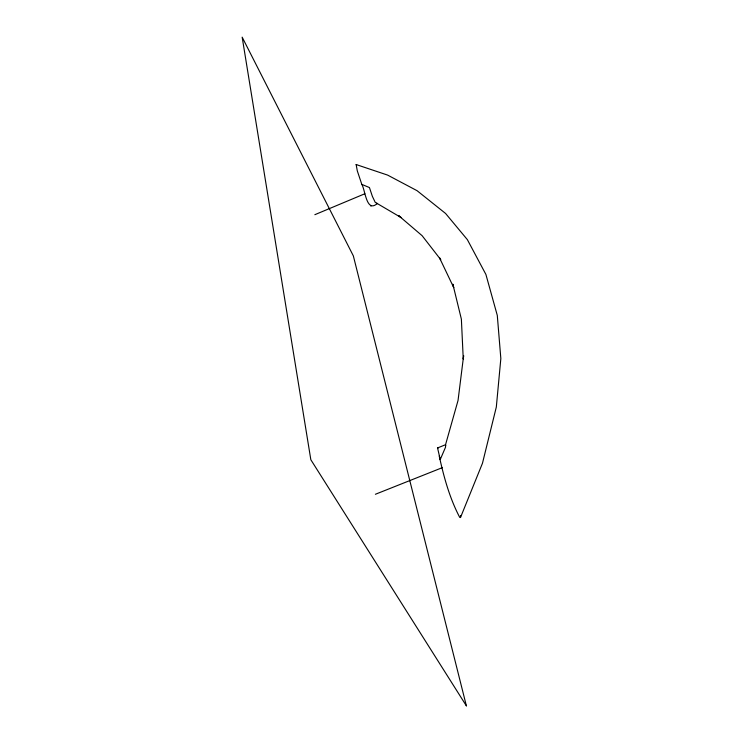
<?xml version="1.0" encoding="UTF-8"?>
<svg xmlns="http://www.w3.org/2000/svg" width="743" height="743" viewBox="0 0 743 743"><rect width="100%" height="100%" fill="white"/><g stroke="black" fill="none" stroke-linecap="round" stroke-linejoin="round"><path stroke-width="1.11" d="M445.763 445.661L445.54 444.723L458.041 400.449L463.632 355.665L463.26 359.092L461.375 319.156L452.858 284.179L453.741 287.615L439.466 257.719L440.738 259.651L422.117 235.689L398.722 215.693L401.239 217.643L375.215 202.337L372.373 196.356L369.438 187.561L361.813 184.385L357.299 170.871L356.138 164.537L387.614 175.097L417.055 190.682L445.586 213.473L467.366 239.645L485.903 274.436L497.299 315.431L500.838 358.572L496.324 407.043L482.476 463.242L460.493 517.527L459.713 517.351C449.664 498.228 443.822 477.015 439.234 455.998M460.493 517.527L460.567 515.614M440.227 459.564L445.54 447.184L445.54 444.723L437.553 447.945L440.237 459.508M314.846 214.69L364.85 193.756M361.813 184.385C365.324 190.097 366.364 213.055 377.184 203.601L376.831 203.164M375.391 494.271L442.261 467.681M376.747 203.647L377.184 203.601M356.138 164.537L356.649 164.751M437.553 447.945L438.054 448.205M370.924 205.625L370.943 206.201M466.381 705.85L310.834 459.731L242.162 37.15L353.343 255.889L466.381 705.85"/></g></svg>
